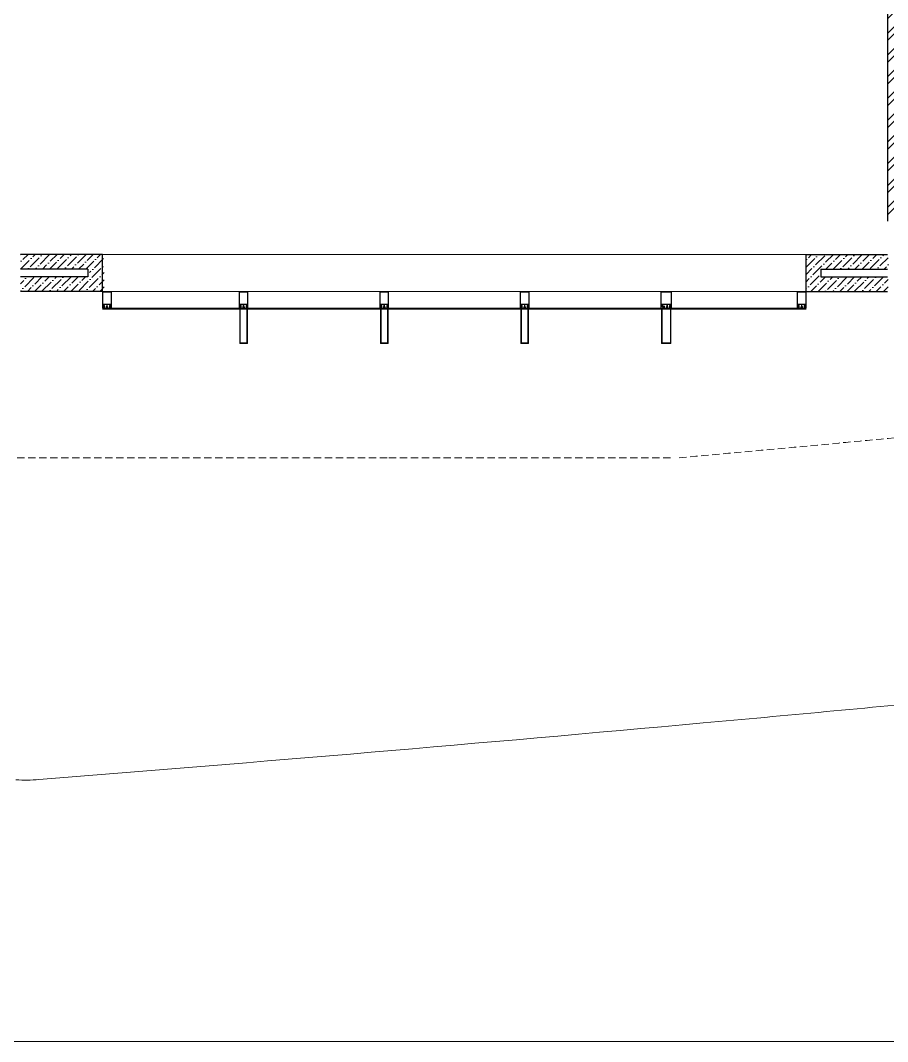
# Model space of a CAD drawing. Header units: millimetres. Extents: x 8275 to 147087, y -297470 to -191881.
# Drawn here: x 41304 to 48699, y -297470 to -288763 of the extents above; entities that cross this region are included whole.
import ezdxf

# ---------------------------------------------------------------- set-up
doc = ezdxf.new("R2010")
doc.units = ezdxf.units.MM
doc.header["$LTSCALE"] = 250
doc.header["$MEASUREMENT"] = 0
doc.linetypes.add('HIDDEN', pattern=[0.375, 0.25, -0.125])
for name, color, linetype, lineweight in [('ele', 51, 'Continuous', 18), ('hatch', 9, 'Continuous', 0), ('hidden', 153, 'HIDDEN', 13), ('text', 7, 'Continuous', 9), ('wall', 1, 'Continuous', 30), ('win', 4, 'Continuous', 20)]:
    doc.layers.add(name, color=color, linetype=linetype, lineweight=lineweight)
pattern_1 = [(45, (-6686.7244, -319015.2779), (2e-16, 2.32600915), [4.93421053, -1.64473684]), (135, (-6685.5614, -319014.1149), (2e-16, 2.32600915), [4.93421053, -1.64473684])]
pattern_2 = [(45, (-6686.724, -319015.28), (23.20194, 85.073785), [109.375, -21.875, 0, -21.875])]

msp = doc.modelspace()

# ---------------------------------------------------------------- hatches: boundary and pattern name
at = {"layer": 'hatch'}
h = msp.add_hatch(dxfattribs=at)
h.set_pattern_fill('ANSI32', color=256, scale=350, style=0)
h.set_pattern_definition([(45, (-6686.72, -319015.28), (-92.80777, 92.80777), []), (45, (-6624.85, -319015.28), (-92.80777, 92.80777), [])])
h.paths.add_polyline_path([(48699.1, -280472.8), (48929.1, -280472.8), (48929.1, -290473.5), (48699.1, -290473.5)])
h = msp.add_hatch(dxfattribs=at)
h.set_pattern_fill('ANSI36', color=256, scale=350, style=0)
h.set_pattern_definition(pattern_2)
h.paths.add_polyline_path([(41305.1, -290883.5), (41305.1, -290758.5), (42019.8, -290758.5), (42019.8, -291073.5), (41305.1, -291073.5), (41305.1, -290948.5), (41894.8, -290948.5), (41894.8, -290883.5)])
h = msp.add_hatch(dxfattribs=at)
h.set_pattern_fill('ANSI36', color=256, scale=350, style=0)
h.set_pattern_definition(pattern_2)
h.paths.add_polyline_path([(48704.2, -290883.5), (48704.2, -290758.5), (48004.4, -290758.5), (48004.4, -291073.5), (48704.2, -291073.5), (48704.2, -290948.5), (48129.4, -290948.5), (48129.4, -290883.5)])
h = msp.add_hatch(dxfattribs=at)
h.set_pattern_fill('AR-HBONE', color=256, scale=0.411184, style=0)
h.set_pattern_definition(pattern_1)
h.paths.add_polyline_path([(42010.4, -291200.2), (42010.4, -291202.2), (42015.8, -291202.2), (42015.8, -291200.2)], flags=16)
h.paths.add_polyline_path([(42074.7, -291200.2), (42074.7, -291202.2), (42069.2, -291202.2), (42069.2, -291200.2)], flags=16)
edge = h.paths.add_edge_path()
edge.add_arc((42020.6, -291214.5), 0.685, 180, 360, ccw=False)
edge.add_arc((42019.3, -291214.5), 0.685, 180, 360, ccw=False)
edge.add_arc((42017.9, -291214.5), 0.685, 180, 360, ccw=False)
edge.add_arc((42016.5, -291214.5), 0.685, -180, 0, ccw=False)
edge.add_arc((42015.2, -291214.5), 0.685, -180, 0, ccw=False)
edge.add_arc((42013.8, -291214.5), 0.685, 180, 360, ccw=False)
edge.add_arc((42012.4, -291214.5), 0.685, 180, 360, ccw=False)
edge.add_arc((42011.1, -291214.5), 0.685, -180, 0, ccw=False)
edge.add_arc((42009.7, -291214.5), 0.685, 180, 360, ccw=False)
edge.add_arc((42008.3, -291214.5), 0.685, -180, 0, ccw=False)
edge.add_arc((42006.9, -291214.5), 0.685, 180, 360, ccw=False)
edge.add_arc((42005.6, -291214.5), 0.685, -180, 0, ccw=False)
edge.add_line((42004.9, -291214.5), (42004.9, -291202.2))
edge.add_line((42004.9, -291202.2), (42008.7, -291202.2))
edge.add_line((42008.7, -291202.2), (42008.7, -291200.2))
edge.add_line((42008.7, -291200.2), (42006.9, -291200.2))
edge.add_line((42006.9, -291200.2), (42008.6, -291196.8))
edge.add_line((42008.6, -291196.8), (42017.5, -291196.8))
edge.add_line((42017.5, -291196.8), (42019.3, -291200.2))
edge.add_line((42019.3, -291200.2), (42017.5, -291200.2))
edge.add_line((42017.5, -291200.2), (42017.5, -291202.2))
edge.add_line((42017.5, -291202.2), (42021.3, -291202.2))
edge.add_line((42021.3, -291202.2), (42021.3, -291214.5))
edge.add_arc((42064.4, -291214.4), 0.685, 180, 360)
edge.add_arc((42065.8, -291214.4), 0.685, 180, 360)
edge.add_arc((42067.1, -291214.4), 0.685, 180, 360)
edge.add_arc((42068.5, -291214.4), 0.685, 180, 360)
edge.add_arc((42069.9, -291214.4), 0.685, 180, 360)
edge.add_arc((42071.2, -291214.4), 0.685, 180, 360)
edge.add_arc((42072.6, -291214.4), 0.685, 180, 360)
edge.add_arc((42074, -291214.4), 0.685, 180, 360)
edge.add_arc((42075.4, -291214.4), 0.685, 180, 360)
edge.add_arc((42076.7, -291214.4), 0.685, 180, 360)
edge.add_arc((42078.1, -291214.4), 0.685, 180, 360)
edge.add_arc((42079.5, -291214.4), 0.685, 180, 360)
edge.add_line((42080.2, -291214.4), (42080.2, -291202.2))
edge.add_line((42080.2, -291202.2), (42076.3, -291202.2))
edge.add_line((42076.3, -291202.2), (42076.3, -291200.2))
edge.add_line((42076.3, -291200.2), (42078.1, -291200.2))
edge.add_line((42078.1, -291200.2), (42076.5, -291196.8))
edge.add_line((42076.5, -291196.8), (42067.5, -291196.8))
edge.add_line((42067.5, -291196.8), (42065.8, -291200.2))
edge.add_line((42065.8, -291200.2), (42067.5, -291200.2))
edge.add_line((42067.5, -291200.2), (42067.5, -291202.2))
edge.add_line((42067.5, -291202.2), (42063.7, -291202.2))
edge.add_line((42063.7, -291202.2), (42063.7, -291214.4))
h = msp.add_hatch(dxfattribs=at)
h.set_pattern_fill('AR-HBONE', color=256, scale=0.411184, style=0)
h.set_pattern_definition(pattern_1)
h.paths.add_polyline_path([(43175, -291200.2), (43175, -291202.2), (43180.5, -291202.2), (43180.5, -291200.2)], flags=16)
h.paths.add_polyline_path([(43239.3, -291200.2), (43239.3, -291202.2), (43233.8, -291202.2), (43233.8, -291200.2)], flags=16)
edge = h.paths.add_edge_path()
edge.add_arc((43185.3, -291214.5), 0.685, 180, 360, ccw=False)
edge.add_arc((43183.9, -291214.5), 0.685, 180, 360, ccw=False)
edge.add_arc((43182.5, -291214.5), 0.685, 180, 360, ccw=False)
edge.add_arc((43181.1, -291214.5), 0.685, -180, 0, ccw=False)
edge.add_arc((43179.8, -291214.5), 0.685, -180, 0, ccw=False)
edge.add_arc((43178.4, -291214.5), 0.685, 180, 360, ccw=False)
edge.add_arc((43177, -291214.5), 0.685, 180, 360, ccw=False)
edge.add_arc((43175.7, -291214.5), 0.685, -180, 0, ccw=False)
edge.add_arc((43174.3, -291214.5), 0.685, 180, 360, ccw=False)
edge.add_arc((43172.9, -291214.5), 0.685, -180, 0, ccw=False)
edge.add_arc((43171.6, -291214.5), 0.685, 180, 360, ccw=False)
edge.add_arc((43170.2, -291214.5), 0.685, -180, 0, ccw=False)
edge.add_line((43169.5, -291214.5), (43169.5, -291202.2))
edge.add_line((43169.5, -291202.2), (43173.3, -291202.2))
edge.add_line((43173.3, -291202.2), (43173.3, -291200.2))
edge.add_line((43173.3, -291200.2), (43171.6, -291200.2))
edge.add_line((43171.6, -291200.2), (43173.2, -291196.8))
edge.add_line((43173.2, -291196.8), (43182.1, -291196.8))
edge.add_line((43182.1, -291196.8), (43183.9, -291200.2))
edge.add_line((43183.9, -291200.2), (43182.1, -291200.2))
edge.add_line((43182.1, -291200.2), (43182.1, -291202.2))
edge.add_line((43182.1, -291202.2), (43185.9, -291202.2))
edge.add_line((43185.9, -291202.2), (43185.9, -291214.5))
edge.add_arc((43229, -291214.4), 0.685, 180, 360)
edge.add_arc((43230.4, -291214.4), 0.685, 180, 360)
edge.add_arc((43231.8, -291214.4), 0.685, 180, 360)
edge.add_arc((43233.1, -291214.4), 0.685, 180, 360)
edge.add_arc((43234.5, -291214.4), 0.685, 180, 360)
edge.add_arc((43235.9, -291214.4), 0.685, 180, 360)
edge.add_arc((43237.2, -291214.4), 0.685, 180, 360)
edge.add_arc((43238.6, -291214.4), 0.685, 180, 360)
edge.add_arc((43240, -291214.4), 0.685, 180, 360)
edge.add_arc((43241.3, -291214.4), 0.685, 180, 360)
edge.add_arc((43242.7, -291214.4), 0.685, 180, 360)
edge.add_arc((43244.1, -291214.4), 0.685, 180, 360)
edge.add_line((43244.8, -291214.4), (43244.8, -291202.2))
edge.add_line((43244.8, -291202.2), (43240.9, -291202.2))
edge.add_line((43240.9, -291202.2), (43240.9, -291200.2))
edge.add_line((43240.9, -291200.2), (43242.7, -291200.2))
edge.add_line((43242.7, -291200.2), (43241.1, -291196.8))
edge.add_line((43241.1, -291196.8), (43232.1, -291196.8))
edge.add_line((43232.1, -291196.8), (43230.4, -291200.2))
edge.add_line((43230.4, -291200.2), (43232.2, -291200.2))
edge.add_line((43232.2, -291200.2), (43232.2, -291202.2))
edge.add_line((43232.2, -291202.2), (43228.3, -291202.2))
edge.add_line((43228.3, -291202.2), (43228.3, -291214.4))
h = msp.add_hatch(dxfattribs=at)
h.set_pattern_fill('AR-HBONE', color=256, scale=0.411184, style=0)
h.set_pattern_definition(pattern_1)
h.paths.add_polyline_path([(44374.6, -291200.2), (44374.6, -291202.2), (44380.1, -291202.2), (44380.1, -291200.2)], flags=16)
h.paths.add_polyline_path([(44438.9, -291200.2), (44438.9, -291202.2), (44433.4, -291202.2), (44433.4, -291200.2)], flags=16)
edge = h.paths.add_edge_path()
edge.add_arc((44384.9, -291214.5), 0.685, 180, 360, ccw=False)
edge.add_arc((44383.5, -291214.5), 0.685, 180, 360, ccw=False)
edge.add_arc((44382.1, -291214.5), 0.685, 180, 360, ccw=False)
edge.add_arc((44380.8, -291214.5), 0.685, -180, 0, ccw=False)
edge.add_arc((44379.4, -291214.5), 0.685, -180, 0, ccw=False)
edge.add_arc((44378, -291214.5), 0.685, 180, 360, ccw=False)
edge.add_arc((44376.7, -291214.5), 0.685, 180, 360, ccw=False)
edge.add_arc((44375.3, -291214.5), 0.685, -180, 0, ccw=False)
edge.add_arc((44373.9, -291214.5), 0.685, 180, 360, ccw=False)
edge.add_arc((44372.5, -291214.5), 0.685, -180, 0, ccw=False)
edge.add_arc((44371.2, -291214.5), 0.685, 180, 360, ccw=False)
edge.add_arc((44369.8, -291214.5), 0.685, -180, 0, ccw=False)
edge.add_line((44369.1, -291214.5), (44369.1, -291202.2))
edge.add_line((44369.1, -291202.2), (44373, -291202.2))
edge.add_line((44373, -291202.2), (44373, -291200.2))
edge.add_line((44373, -291200.2), (44371.2, -291200.2))
edge.add_line((44371.2, -291200.2), (44372.8, -291196.8))
edge.add_line((44372.8, -291196.8), (44381.7, -291196.8))
edge.add_line((44381.7, -291196.8), (44383.5, -291200.2))
edge.add_line((44383.5, -291200.2), (44381.7, -291200.2))
edge.add_line((44381.7, -291200.2), (44381.7, -291202.2))
edge.add_line((44381.7, -291202.2), (44385.6, -291202.2))
edge.add_line((44385.6, -291202.2), (44385.6, -291214.5))
edge.add_arc((44428.6, -291214.4), 0.685, 180, 360)
edge.add_arc((44430, -291214.4), 0.685, 180, 360)
edge.add_arc((44431.4, -291214.4), 0.685, 180, 360)
edge.add_arc((44432.7, -291214.4), 0.685, 180, 360)
edge.add_arc((44434.1, -291214.4), 0.685, 180, 360)
edge.add_arc((44435.5, -291214.4), 0.685, 180, 360)
edge.add_arc((44436.9, -291214.4), 0.685, 180, 360)
edge.add_arc((44438.2, -291214.4), 0.685, 180, 360)
edge.add_arc((44439.6, -291214.4), 0.685, 180, 360)
edge.add_arc((44441, -291214.4), 0.685, 180, 360)
edge.add_arc((44442.3, -291214.4), 0.685, 180, 360)
edge.add_arc((44443.7, -291214.4), 0.685, 180, 360)
edge.add_line((44444.4, -291214.4), (44444.4, -291202.2))
edge.add_line((44444.4, -291202.2), (44440.6, -291202.2))
edge.add_line((44440.6, -291202.2), (44440.6, -291200.2))
edge.add_line((44440.6, -291200.2), (44442.3, -291200.2))
edge.add_line((44442.3, -291200.2), (44440.7, -291196.8))
edge.add_line((44440.7, -291196.8), (44431.8, -291196.8))
edge.add_line((44431.8, -291196.8), (44430, -291200.2))
edge.add_line((44430, -291200.2), (44431.8, -291200.2))
edge.add_line((44431.8, -291200.2), (44431.8, -291202.2))
edge.add_line((44431.8, -291202.2), (44427.9, -291202.2))
edge.add_line((44427.9, -291202.2), (44427.9, -291214.4))
h = msp.add_hatch(dxfattribs=at)
h.set_pattern_fill('AR-HBONE', color=256, scale=0.411184, style=0)
h.set_pattern_definition(pattern_1)
h.paths.add_polyline_path([(45572.3, -291200.2), (45572.3, -291202.2), (45577.8, -291202.2), (45577.8, -291200.2)], flags=16)
h.paths.add_polyline_path([(45636.6, -291200.2), (45636.6, -291202.2), (45631.1, -291202.2), (45631.1, -291200.2)], flags=16)
edge = h.paths.add_edge_path()
edge.add_arc((45582.6, -291214.5), 0.685, 180, 360, ccw=False)
edge.add_arc((45581.2, -291214.5), 0.685, 180, 360, ccw=False)
edge.add_arc((45579.8, -291214.5), 0.685, 180, 360, ccw=False)
edge.add_arc((45578.5, -291214.5), 0.685, -180, 0, ccw=False)
edge.add_arc((45577.1, -291214.5), 0.685, -180, 0, ccw=False)
edge.add_arc((45575.7, -291214.5), 0.685, 180, 360, ccw=False)
edge.add_arc((45574.3, -291214.5), 0.685, 180, 360, ccw=False)
edge.add_arc((45573, -291214.5), 0.685, -180, 0, ccw=False)
edge.add_arc((45571.6, -291214.5), 0.685, 180, 360, ccw=False)
edge.add_arc((45570.2, -291214.5), 0.685, -180, 0, ccw=False)
edge.add_arc((45568.9, -291214.5), 0.685, 180, 360, ccw=False)
edge.add_arc((45567.5, -291214.5), 0.685, -180, 0, ccw=False)
edge.add_line((45566.8, -291214.5), (45566.8, -291202.2))
edge.add_line((45566.8, -291202.2), (45570.6, -291202.2))
edge.add_line((45570.6, -291202.2), (45570.6, -291200.2))
edge.add_line((45570.6, -291200.2), (45568.9, -291200.2))
edge.add_line((45568.9, -291200.2), (45570.5, -291196.8))
edge.add_line((45570.5, -291196.8), (45579.4, -291196.8))
edge.add_line((45579.4, -291196.8), (45581.2, -291200.2))
edge.add_line((45581.2, -291200.2), (45579.4, -291200.2))
edge.add_line((45579.4, -291200.2), (45579.4, -291202.2))
edge.add_line((45579.4, -291202.2), (45583.3, -291202.2))
edge.add_line((45583.3, -291202.2), (45583.3, -291214.5))
edge.add_arc((45626.3, -291214.4), 0.685, 180, 360)
edge.add_arc((45627.7, -291214.4), 0.685, 180, 360)
edge.add_arc((45629.1, -291214.4), 0.685, 180, 360)
edge.add_arc((45630.4, -291214.4), 0.685, 180, 360)
edge.add_arc((45631.8, -291214.4), 0.685, 180, 360)
edge.add_arc((45633.2, -291214.4), 0.685, 180, 360)
edge.add_arc((45634.5, -291214.4), 0.685, 180, 360)
edge.add_arc((45635.9, -291214.4), 0.685, 180, 360)
edge.add_arc((45637.3, -291214.4), 0.685, 180, 360)
edge.add_arc((45638.7, -291214.4), 0.685, 180, 360)
edge.add_arc((45640, -291214.4), 0.685, 180, 360)
edge.add_arc((45641.4, -291214.4), 0.685, 180, 360)
edge.add_line((45642.1, -291214.4), (45642.1, -291202.2))
edge.add_line((45642.1, -291202.2), (45638.2, -291202.2))
edge.add_line((45638.2, -291202.2), (45638.2, -291200.2))
edge.add_line((45638.2, -291200.2), (45640, -291200.2))
edge.add_line((45640, -291200.2), (45638.4, -291196.8))
edge.add_line((45638.4, -291196.8), (45629.4, -291196.8))
edge.add_line((45629.4, -291196.8), (45627.7, -291200.2))
edge.add_line((45627.7, -291200.2), (45629.5, -291200.2))
edge.add_line((45629.5, -291200.2), (45629.5, -291202.2))
edge.add_line((45629.5, -291202.2), (45625.6, -291202.2))
edge.add_line((45625.6, -291202.2), (45625.6, -291214.4))
h = msp.add_hatch(dxfattribs=at)
h.set_pattern_fill('AR-HBONE', color=256, scale=0.411184, style=0)
h.set_pattern_definition(pattern_1)
h.paths.add_polyline_path([(46787.3, -291200.2), (46787.3, -291202.2), (46792.8, -291202.2), (46792.8, -291200.2)], flags=16)
h.paths.add_polyline_path([(46851.6, -291200.2), (46851.6, -291202.2), (46846.1, -291202.2), (46846.1, -291200.2)], flags=16)
edge = h.paths.add_edge_path()
edge.add_arc((46797.6, -291214.5), 0.685, 180, 360, ccw=False)
edge.add_arc((46796.2, -291214.5), 0.685, 180, 360, ccw=False)
edge.add_arc((46794.8, -291214.5), 0.685, 180, 360, ccw=False)
edge.add_arc((46793.5, -291214.5), 0.685, -180, 0, ccw=False)
edge.add_arc((46792.1, -291214.5), 0.685, -180, 0, ccw=False)
edge.add_arc((46790.7, -291214.5), 0.685, 180, 360, ccw=False)
edge.add_arc((46789.3, -291214.5), 0.685, 180, 360, ccw=False)
edge.add_arc((46788, -291214.5), 0.685, -180, 0, ccw=False)
edge.add_arc((46786.6, -291214.5), 0.685, 180, 360, ccw=False)
edge.add_arc((46785.2, -291214.5), 0.685, -180, 0, ccw=False)
edge.add_arc((46783.9, -291214.5), 0.685, 180, 360, ccw=False)
edge.add_arc((46782.5, -291214.5), 0.685, -180, 0, ccw=False)
edge.add_line((46781.8, -291214.5), (46781.8, -291202.2))
edge.add_line((46781.8, -291202.2), (46785.6, -291202.2))
edge.add_line((46785.6, -291202.2), (46785.6, -291200.2))
edge.add_line((46785.6, -291200.2), (46783.9, -291200.2))
edge.add_line((46783.9, -291200.2), (46785.5, -291196.8))
edge.add_line((46785.5, -291196.8), (46794.4, -291196.8))
edge.add_line((46794.4, -291196.8), (46796.2, -291200.2))
edge.add_line((46796.2, -291200.2), (46794.4, -291200.2))
edge.add_line((46794.4, -291200.2), (46794.4, -291202.2))
edge.add_line((46794.4, -291202.2), (46798.3, -291202.2))
edge.add_line((46798.3, -291202.2), (46798.3, -291214.5))
edge.add_arc((46841.3, -291214.4), 0.685, 180, 360)
edge.add_arc((46842.7, -291214.4), 0.685, 180, 360)
edge.add_arc((46844.1, -291214.4), 0.685, 180, 360)
edge.add_arc((46845.4, -291214.4), 0.685, 180, 360)
edge.add_arc((46846.8, -291214.4), 0.685, 180, 360)
edge.add_arc((46848.2, -291214.4), 0.685, 180, 360)
edge.add_arc((46849.5, -291214.4), 0.685, 180, 360)
edge.add_arc((46850.9, -291214.4), 0.685, 180, 360)
edge.add_arc((46852.3, -291214.4), 0.685, 180, 360)
edge.add_arc((46853.7, -291214.4), 0.685, 180, 360)
edge.add_arc((46855, -291214.4), 0.685, 180, 360)
edge.add_arc((46856.4, -291214.4), 0.685, 180, 360)
edge.add_line((46857.1, -291214.4), (46857.1, -291202.2))
edge.add_line((46857.1, -291202.2), (46853.2, -291202.2))
edge.add_line((46853.2, -291202.2), (46853.2, -291200.2))
edge.add_line((46853.2, -291200.2), (46855, -291200.2))
edge.add_line((46855, -291200.2), (46853.4, -291196.8))
edge.add_line((46853.4, -291196.8), (46844.4, -291196.8))
edge.add_line((46844.4, -291196.8), (46842.7, -291200.2))
edge.add_line((46842.7, -291200.2), (46844.5, -291200.2))
edge.add_line((46844.5, -291200.2), (46844.5, -291202.2))
edge.add_line((46844.5, -291202.2), (46840.6, -291202.2))
edge.add_line((46840.6, -291202.2), (46840.6, -291214.4))
h = msp.add_hatch(dxfattribs=at)
h.set_pattern_fill('AR-HBONE', color=256, scale=0.411184, style=0)
h.set_pattern_definition(pattern_1)
h.paths.add_polyline_path([(47934.6, -291200.2), (47934.6, -291202.2), (47940.1, -291202.2), (47940.1, -291200.2)], flags=16)
h.paths.add_polyline_path([(47998.9, -291200.2), (47998.9, -291202.2), (47993.4, -291202.2), (47993.4, -291200.2)], flags=16)
edge = h.paths.add_edge_path()
edge.add_arc((47944.9, -291214.5), 0.685, 180, 360, ccw=False)
edge.add_arc((47943.5, -291214.5), 0.685, 180, 360, ccw=False)
edge.add_arc((47942.1, -291214.5), 0.685, 180, 360, ccw=False)
edge.add_arc((47940.8, -291214.5), 0.685, -180, 0, ccw=False)
edge.add_arc((47939.4, -291214.5), 0.685, -180, 0, ccw=False)
edge.add_arc((47938, -291214.5), 0.685, 180, 360, ccw=False)
edge.add_arc((47936.7, -291214.5), 0.685, 180, 360, ccw=False)
edge.add_arc((47935.3, -291214.5), 0.685, -180, 0, ccw=False)
edge.add_arc((47933.9, -291214.5), 0.685, 180, 360, ccw=False)
edge.add_arc((47932.5, -291214.5), 0.685, -180, 0, ccw=False)
edge.add_arc((47931.2, -291214.5), 0.685, 180, 360, ccw=False)
edge.add_arc((47929.8, -291214.5), 0.685, -180, 0, ccw=False)
edge.add_line((47929.1, -291214.5), (47929.1, -291202.2))
edge.add_line((47929.1, -291202.2), (47933, -291202.2))
edge.add_line((47933, -291202.2), (47933, -291200.2))
edge.add_line((47933, -291200.2), (47931.2, -291200.2))
edge.add_line((47931.2, -291200.2), (47932.8, -291196.8))
edge.add_line((47932.8, -291196.8), (47941.7, -291196.8))
edge.add_line((47941.7, -291196.8), (47943.5, -291200.2))
edge.add_line((47943.5, -291200.2), (47941.7, -291200.2))
edge.add_line((47941.7, -291200.2), (47941.7, -291202.2))
edge.add_line((47941.7, -291202.2), (47945.6, -291202.2))
edge.add_line((47945.6, -291202.2), (47945.6, -291214.5))
edge.add_arc((47988.6, -291214.4), 0.685, 180, 360)
edge.add_arc((47990, -291214.4), 0.685, 180, 360)
edge.add_arc((47991.4, -291214.4), 0.685, 180, 360)
edge.add_arc((47992.7, -291214.4), 0.685, 180, 360)
edge.add_arc((47994.1, -291214.4), 0.685, 180, 360)
edge.add_arc((47995.5, -291214.4), 0.685, 180, 360)
edge.add_arc((47996.9, -291214.4), 0.685, 180, 360)
edge.add_arc((47998.2, -291214.4), 0.685, 180, 360)
edge.add_arc((47999.6, -291214.4), 0.685, 180, 360)
edge.add_arc((48001, -291214.4), 0.685, 180, 360)
edge.add_arc((48002.3, -291214.4), 0.685, 180, 360)
edge.add_arc((48003.7, -291214.4), 0.685, 180, 360)
edge.add_line((48004.4, -291214.4), (48004.4, -291202.2))
edge.add_line((48004.4, -291202.2), (48000.6, -291202.2))
edge.add_line((48000.6, -291202.2), (48000.6, -291200.2))
edge.add_line((48000.6, -291200.2), (48002.3, -291200.2))
edge.add_line((48002.3, -291200.2), (48000.7, -291196.8))
edge.add_line((48000.7, -291196.8), (47991.8, -291196.8))
edge.add_line((47991.8, -291196.8), (47990, -291200.2))
edge.add_line((47990, -291200.2), (47991.8, -291200.2))
edge.add_line((47991.8, -291200.2), (47991.8, -291202.2))
edge.add_line((47991.8, -291202.2), (47987.9, -291202.2))
edge.add_line((47987.9, -291202.2), (47987.9, -291214.4))

# ---------------------------------------------------------------- linework, layer by layer
at = {"layer": 'ele'}
msp.add_line((42004.8, -290758.5, -11300.6), (48004.4, -290758.5, -11300.6), dxfattribs=at)
for centre, radius, start, end in [((20479.5, 1957.2, -11300.6), 297904.4, 275.131741, 275.537461), ((4949, 166733.5, -11300.6), 463410, 274.5192, 275.222016), ((41344.3, -293740.4, -11300.6), 1500, 267.01434, 274.51923)]:
    msp.add_arc(centre, radius, start, end, dxfattribs=at)
at = {"layer": 'hidden'}
for p, q in [((38463.8, -292493.5, -11300.6), (44444.9, -292493.5, -11300.6)), ((44444.9, -292493.5, -11300.6), (45569.9, -292493.5, -11300.6)), ((45567.2, -292493.5, -11300.6), (46857.6, -292493.5, -11300.6))]:
    msp.add_line(p, q, dxfattribs=at)
for start, end in [(275.349508, 275.537461), (275.131741, 275.349508)]:
    msp.add_arc((20479.5, 1957.2, -11300.6), 295634.4, start, end, dxfattribs=at)
at = {"layer": 'text', "linetype": 'ByBlock', "ltscale": 100, "elevation": -15927.2}
msp.add_lwpolyline([(8274.7, -262122.2), (143047.4, -262122.2), (143047.4, -297470.1), (8274.7, -297470.1)], close=True, dxfattribs=at)
at = {"layer": 'wall'}
for p, q in [((48699.1, -280472.8, -11300.6), (48699.1, -290473.5, -11300.6)), ((42004.8, -290758.5, -11300.6), (41305.1, -290758.5, -11300.6)), ((42004.8, -291073.5, -11300.6), (42004.8, -290758.5, -11300.6)), ((48004.4, -290758.5, -11300.6), (48699.2, -290758.5, -11300.6)), ((48004.4, -291073.5, -11300.6), (48004.4, -290758.5, -11300.6)), ((41879.8, -290883.5, -11300.6), (41305.1, -290883.5, -11300.6)), ((41879.8, -290883.5, -11300.6), (41879.8, -290948.5, -11300.6)), ((48129.4, -290883.5, -11300.6), (48699.2, -290883.5, -11300.6)), ((48129.4, -290883.5, -11300.6), (48129.4, -290948.5, -11300.6)), ((41879.8, -290948.5, -11300.6), (41305.1, -290948.5, -11300.6)), ((48129.4, -290948.5, -11300.6), (48699.2, -290948.5, -11300.6)), ((42004.8, -291073.5, -11300.6), (41305.1, -291073.5, -11300.6)), ((48004.4, -291073.5, -11300.6), (48699.2, -291073.5, -11300.6))]:
    msp.add_line(p, q, dxfattribs=at)
at = {"layer": 'win'}
for p, q in [((42004.8, -291073.5, -11300.6), (44444.4, -291073.5, -11300.6)), ((44444.4, -291073.5, -11300.6), (45569.5, -291073.5, -11300.6)), ((45566.8, -291073.5, -11300.6), (46857.1, -291073.5, -11300.6)), ((46819.4, -291073.5, -11300.6), (48004.4, -291073.5, -11300.6)), ((42004.8, -291217.1, -11300.6), (44444.4, -291217.2, -11300.6)), ((44444.4, -291218.3, -11300.6), (42004.8, -291218.2, -11300.6)), ((44444.4, -291219.4, -11300.6), (42004.8, -291219.3, -11300.6)), ((44444.4, -291220.5, -11300.6), (42004.8, -291220.4, -11300.6)), ((44444.4, -291221.6, -11300.6), (42004.8, -291221.5, -11300.6)), ((44444.4, -291222.7, -11300.6), (42004.8, -291222.6, -11300.6)), ((44444.4, -291223.8, -11300.6), (42004.8, -291223.7, -11300.6)), ((42031.6, -291215.3, -11300.6), (42032.9, -291216.7, -11300.6)), ((42032.9, -291222.2, -11300.6), (42031.6, -291223.5, -11300.6)), ((42032.9, -291216.7, -11300.6), (42032.9, -291222.2, -11300.6)), ((42053.5, -291215.3, -11300.6), (42052.1, -291216.7, -11300.6)), ((42052.1, -291216.7, -11300.6), (42052.1, -291222.2, -11300.6)), ((42052.1, -291222.2, -11300.6), (42053.5, -291223.5, -11300.6)), ((43196.2, -291215.3, -11300.6), (43197.5, -291216.7, -11300.6)), ((43197.5, -291222.2, -11300.6), (43196.2, -291223.5, -11300.6)), ((43197.5, -291216.7, -11300.6), (43197.5, -291222.2, -11300.6)), ((43218.1, -291215.3, -11300.6), (43216.7, -291216.7, -11300.6)), ((43216.7, -291216.7, -11300.6), (43216.7, -291222.2, -11300.6)), ((43216.7, -291222.2, -11300.6), (43218.1, -291223.5, -11300.6)), ((44395.8, -291215.3, -11300.6), (44397.2, -291216.7, -11300.6)), ((44397.2, -291222.2, -11300.6), (44395.8, -291223.5, -11300.6)), ((44397.2, -291216.7, -11300.6), (44397.2, -291222.2, -11300.6)), ((44417.7, -291215.3, -11300.6), (44416.3, -291216.7, -11300.6)), ((44416.3, -291216.7, -11300.6), (44416.3, -291222.2, -11300.6)), ((44416.3, -291222.2, -11300.6), (44417.7, -291223.5, -11300.6)), ((44444.4, -291217.1, -11300.6), (45569.5, -291217.2, -11300.6)), ((45569.5, -291218.3, -11300.6), (44444.4, -291218.2, -11300.6)), ((45569.5, -291219.4, -11300.6), (44444.4, -291219.3, -11300.6)), ((45569.5, -291220.5, -11300.6), (44444.4, -291220.4, -11300.6)), ((45569.5, -291221.6, -11300.6), (44444.4, -291221.5, -11300.6)), ((45569.5, -291222.7, -11300.6), (44444.4, -291222.6, -11300.6)), ((45569.5, -291223.8, -11300.6), (44444.4, -291223.7, -11300.6)), ((45566.8, -291217.1, -11300.6), (46857.1, -291217.2, -11300.6)), ((46857.1, -291218.3, -11300.6), (45566.8, -291218.2, -11300.6)), ((46857.1, -291219.4, -11300.6), (45566.8, -291219.3, -11300.6)), ((46857.1, -291220.5, -11300.6), (45566.8, -291220.4, -11300.6)), ((46857.1, -291221.6, -11300.6), (45566.8, -291221.5, -11300.6)), ((46857.1, -291222.7, -11300.6), (45566.8, -291222.6, -11300.6)), ((46857.1, -291223.8, -11300.6), (45566.8, -291223.7, -11300.6)), ((45593.5, -291215.3, -11300.6), (45594.8, -291216.7, -11300.6)), ((45594.8, -291222.2, -11300.6), (45593.5, -291223.5, -11300.6)), ((45594.8, -291216.7, -11300.6), (45594.8, -291222.2, -11300.6)), ((45615.4, -291215.3, -11300.6), (45614, -291216.7, -11300.6)), ((45614, -291216.7, -11300.6), (45614, -291222.2, -11300.6)), ((45614, -291222.2, -11300.6), (45615.4, -291223.5, -11300.6)), ((46808.5, -291215.3, -11300.6), (46809.8, -291216.7, -11300.6)), ((46809.8, -291222.2, -11300.6), (46808.5, -291223.5, -11300.6)), ((46809.8, -291216.7, -11300.6), (46809.8, -291222.2, -11300.6)), ((46819.4, -291217.1, -11300.6), (48004.4, -291217.2, -11300.6)), ((48004.4, -291218.3, -11300.6), (46819.4, -291218.2, -11300.6)), ((48004.4, -291219.4, -11300.6), (46819.4, -291219.3, -11300.6)), ((48004.4, -291220.5, -11300.6), (46819.4, -291220.4, -11300.6)), ((48004.4, -291221.6, -11300.6), (46819.4, -291221.5, -11300.6)), ((48004.4, -291222.6, -11300.6), (46819.4, -291222.6, -11300.6)), ((48004.4, -291223.7, -11300.6), (46819.4, -291223.7, -11300.6)), ((46830.4, -291215.3, -11300.6), (46829, -291216.7, -11300.6)), ((46829, -291216.7, -11300.6), (46829, -291222.2, -11300.6)), ((46829, -291222.2, -11300.6), (46830.4, -291223.5, -11300.6)), ((47955.8, -291215.3, -11300.6), (47957.2, -291216.7, -11300.6)), ((47957.2, -291222.2, -11300.6), (47955.8, -291223.5, -11300.6)), ((47957.2, -291216.7, -11300.6), (47957.2, -291222.2, -11300.6)), ((47977.7, -291215.3, -11300.6), (47976.3, -291216.7, -11300.6)), ((47976.3, -291216.7, -11300.6), (47976.3, -291222.2, -11300.6)), ((47976.3, -291222.2, -11300.6), (47977.7, -291223.5, -11300.6))]:
    msp.add_line(p, q, dxfattribs=at)
at = {"layer": 'win', "elevation": -11300.6}
for points in [[(42045.3, -291211.6), (42045.8, -291212.1), (42045.3, -291212.7), (42045.3, -291215.4), (42045.8, -291215.9), (42045.3, -291216.5), (42045.3, -291219.2), (42045.8, -291219.8, 0.960671), (42049.4, -291219.6), (42049.4, -291207, 0.198912), (42048.7, -291205.3), (42045.3, -291201.9, -0.198912), (42044.6, -291200.2), (42044.6, -291184.4), (42075, -291184.4, -0.414214), (42077.5, -291186.9), (42077.5, -291190.9, -0.414214), (42075, -291193.3), (42066.2, -291193.3, 0.414214), (42063.8, -291195.8), (42063.8, -291202.2), (42067.6, -291202.2), (42067.6, -291200.2), (42065.8, -291200.2), (42065.8, -291196.8), (42078.2, -291196.8), (42078.2, -291200.2), (42076.4, -291200.2), (42076.4, -291202.2), (42080.2, -291202.2), (42080.2, -291073.5), (42004.8, -291073.5), (42004.8, -291202.2), (42008.7, -291202.2), (42008.7, -291200.2), (42006.9, -291200.2), (42006.9, -291196.8), (42019.2, -291196.8), (42019.2, -291200.2), (42017.4, -291200.2), (42017.4, -291202.2), (42021.3, -291202.2), (42021.3, -291195.8, 0.414214), (42018.8, -291193.3), (42010, -291193.3, -0.414214), (42007.6, -291190.9), (42007.6, -291186.9, -0.414214), (42010, -291184.4), (42040.5, -291184.4), (42040.5, -291200.2, -0.198912), (42039.7, -291201.9), (42036.4, -291205.3, 0.198912), (42035.7, -291207), (42035.7, -291219.6, 0.960671), (42039.2, -291219.8), (42039.8, -291219.2), (42039.8, -291216.5), (42039.2, -291215.9), (42039.8, -291215.4), (42039.8, -291212.7), (42039.2, -291212.1), (42039.8, -291211.6), (42039.8, -291208.8), (42039.2, -291208.3), (42042.5, -291205), (42045.8, -291208.3), (42045.3, -291208.8)], [(43209.9, -291211.6), (43210.4, -291212.1), (43209.9, -291212.7), (43209.9, -291215.4), (43210.4, -291215.9), (43209.9, -291216.5), (43209.9, -291219.2), (43210.4, -291219.8, 0.960671), (43214, -291219.6), (43214, -291207, 0.198912), (43213.3, -291205.3), (43209.9, -291201.9, -0.198912), (43209.2, -291200.2), (43209.2, -291184.4), (43239.6, -291184.4, -0.414214), (43242.1, -291186.9), (43242.1, -291190.9, -0.414214), (43239.6, -291193.3), (43230.8, -291193.3, 0.414214), (43228.4, -291195.8), (43228.4, -291202.2), (43232.2, -291202.2), (43232.2, -291200.2), (43230.4, -291200.2), (43230.4, -291196.8), (43242.8, -291196.8), (43242.8, -291200.2), (43241, -291200.2), (43241, -291202.2), (43244.8, -291202.2), (43244.8, -291073.5), (43169.4, -291073.5), (43169.4, -291202.2), (43173.3, -291202.2), (43173.3, -291200.2), (43171.5, -291200.2), (43171.5, -291196.8), (43183.8, -291196.8), (43183.8, -291200.2), (43182.1, -291200.2), (43182.1, -291202.2), (43185.9, -291202.2), (43185.9, -291195.8, 0.414214), (43183.4, -291193.3), (43174.7, -291193.3, -0.414214), (43172.2, -291190.9), (43172.2, -291186.9, -0.414214), (43174.7, -291184.4), (43205.1, -291184.4), (43205.1, -291200.2, -0.198912), (43204.4, -291201.9), (43201, -291205.3, 0.198912), (43200.3, -291207), (43200.3, -291219.6, 0.960671), (43203.8, -291219.8), (43204.4, -291219.2), (43204.4, -291216.5), (43203.8, -291215.9), (43204.4, -291215.4), (43204.4, -291212.7), (43203.8, -291212.1), (43204.4, -291211.6), (43204.4, -291208.8), (43203.8, -291208.3), (43207.1, -291205), (43210.4, -291208.3), (43209.9, -291208.8)], [(44409.5, -291211.6), (44410, -291212.1), (44409.5, -291212.7), (44409.5, -291215.4), (44410, -291215.9), (44409.5, -291216.5), (44409.5, -291219.2), (44410, -291219.8, 0.960671), (44413.6, -291219.6), (44413.6, -291207, 0.198912), (44412.9, -291205.3), (44409.5, -291201.9, -0.198912), (44408.8, -291200.2), (44408.8, -291184.4), (44439.2, -291184.4, -0.414214), (44441.7, -291186.9), (44441.7, -291190.9, -0.414214), (44439.2, -291193.3), (44430.5, -291193.3, 0.414214), (44428, -291195.8), (44428, -291202.2), (44431.8, -291202.2), (44431.8, -291200.2), (44430.1, -291200.2), (44430.1, -291196.8), (44442.4, -291196.8), (44442.4, -291200.2), (44440.6, -291200.2), (44440.6, -291202.2), (44444.4, -291202.2), (44444.4, -291073.5), (44369.1, -291073.5), (44369.1, -291202.2), (44372.9, -291202.2), (44372.9, -291200.2), (44371.1, -291200.2), (44371.1, -291196.8), (44383.5, -291196.8), (44383.5, -291200.2), (44381.7, -291200.2), (44381.7, -291202.2), (44385.5, -291202.2), (44385.5, -291195.8, 0.414214), (44383, -291193.3), (44374.3, -291193.3, -0.414214), (44371.8, -291190.9), (44371.8, -291186.9, -0.414214), (44374.3, -291184.4), (44404.7, -291184.4), (44404.7, -291200.2, -0.198912), (44404, -291201.9), (44400.6, -291205.3, 0.198912), (44399.9, -291207), (44399.9, -291219.6, 0.960671), (44403.5, -291219.8), (44404, -291219.2), (44404, -291216.5), (44403.5, -291215.9), (44404, -291215.4), (44404, -291212.7), (44403.5, -291212.1), (44404, -291211.6), (44404, -291208.8), (44403.5, -291208.3), (44406.8, -291205), (44410, -291208.3), (44409.5, -291208.8)], [(45607.2, -291211.6), (45607.7, -291212.1), (45607.2, -291212.7), (45607.2, -291215.4), (45607.7, -291215.9), (45607.2, -291216.5), (45607.2, -291219.2), (45607.7, -291219.8, 0.960671), (45611.3, -291219.6), (45611.3, -291207, 0.198912), (45610.6, -291205.3), (45607.2, -291201.9, -0.198912), (45606.5, -291200.2), (45606.5, -291184.4), (45636.9, -291184.4, -0.414214), (45639.4, -291186.9), (45639.4, -291190.9, -0.414214), (45636.9, -291193.3), (45628.2, -291193.3, 0.414214), (45625.7, -291195.8), (45625.7, -291202.2), (45629.5, -291202.2), (45629.5, -291200.2), (45627.7, -291200.2), (45627.7, -291196.8), (45640.1, -291196.8), (45640.1, -291200.2), (45638.3, -291200.2), (45638.3, -291202.2), (45642.1, -291202.2), (45642.1, -291073.5), (45566.8, -291073.5), (45566.8, -291202.2), (45570.6, -291202.2), (45570.6, -291200.2), (45568.8, -291200.2), (45568.8, -291196.8), (45581.1, -291196.8), (45581.1, -291200.2), (45579.4, -291200.2), (45579.4, -291202.2), (45583.2, -291202.2), (45583.2, -291195.8, 0.414214), (45580.7, -291193.3), (45572, -291193.3, -0.414214), (45569.5, -291190.9), (45569.5, -291186.9, -0.414214), (45572, -291184.4), (45602.4, -291184.4), (45602.4, -291200.2, -0.198912), (45601.7, -291201.9), (45598.3, -291205.3, 0.198912), (45597.6, -291207), (45597.6, -291219.6, 0.960671), (45601.1, -291219.8), (45601.7, -291219.2), (45601.7, -291216.5), (45601.2, -291215.9), (45601.7, -291215.4), (45601.7, -291212.7), (45601.2, -291212.1), (45601.7, -291211.6), (45601.7, -291208.8), (45601.2, -291208.3), (45604.4, -291205), (45607.7, -291208.3), (45607.2, -291208.8)], [(46822.2, -291211.6), (46822.7, -291212.1), (46822.2, -291212.7), (46822.2, -291215.4), (46822.7, -291215.9), (46822.2, -291216.5), (46822.2, -291219.2), (46822.7, -291219.8, 0.960671), (46826.3, -291219.6), (46826.3, -291207, 0.198912), (46825.6, -291205.3), (46822.2, -291201.9, -0.198912), (46821.5, -291200.2), (46821.5, -291184.4), (46851.9, -291184.4, -0.414214), (46854.4, -291186.9), (46854.4, -291190.9, -0.414214), (46851.9, -291193.3), (46843.2, -291193.3, 0.414214), (46840.7, -291195.8), (46840.7, -291202.2), (46844.5, -291202.2), (46844.5, -291200.2), (46842.7, -291200.2), (46842.7, -291196.8), (46855.1, -291196.8), (46855.1, -291200.2), (46853.3, -291200.2), (46853.3, -291202.2), (46857.1, -291202.2), (46857.1, -291073.5), (46766.8, -291073.5), (46766.8, -291202.2), (46770.6, -291202.2), (46770.6, -291200.2), (46768.8, -291200.2), (46768.8, -291196.8), (46781.1, -291196.8), (46781.1, -291200.2), (46779.4, -291200.2), (46779.4, -291202.2), (46783.2, -291202.2), (46783.2, -291195.8, 0.414214), (46780.7, -291193.3), (46772, -291193.3, -0.414214), (46769.5, -291190.9), (46769.5, -291186.9, -0.414214), (46772, -291184.4), (46817.4, -291184.4), (46817.4, -291200.2, -0.198912), (46816.7, -291201.9), (46813.3, -291205.3, 0.198912), (46812.6, -291207), (46812.6, -291219.6, 0.960671), (46816.1, -291219.8), (46816.7, -291219.2), (46816.7, -291216.5), (46816.2, -291215.9), (46816.7, -291215.4), (46816.7, -291212.7), (46816.2, -291212.1), (46816.7, -291211.6), (46816.7, -291208.8), (46816.2, -291208.3), (46819.4, -291205), (46822.7, -291208.3), (46822.2, -291208.8)], [(47969.5, -291211.6), (47970, -291212.1), (47969.5, -291212.7), (47969.5, -291215.4), (47970, -291215.9), (47969.5, -291216.5), (47969.5, -291219.2), (47970, -291219.8, 0.960671), (47973.6, -291219.6), (47973.6, -291207, 0.198912), (47972.9, -291205.3), (47969.5, -291201.9, -0.198912), (47968.8, -291200.2), (47968.8, -291184.4), (47999.2, -291184.4, -0.414214), (48001.7, -291186.9), (48001.7, -291190.9, -0.414214), (47999.2, -291193.3), (47990.5, -291193.3, 0.414214), (47988, -291195.8), (47988, -291202.2), (47991.8, -291202.2), (47991.8, -291200.2), (47990.1, -291200.2), (47990.1, -291196.8), (48002.4, -291196.8), (48002.4, -291200.2), (48000.6, -291200.2), (48000.6, -291202.2), (48004.4, -291202.2), (48004.4, -291073.5), (47929.1, -291073.5), (47929.1, -291202.2), (47932.9, -291202.2), (47932.9, -291200.2), (47931.1, -291200.2), (47931.1, -291196.8), (47943.5, -291196.8), (47943.5, -291200.2), (47941.7, -291200.2), (47941.7, -291202.2), (47945.5, -291202.2), (47945.5, -291195.8, 0.414214), (47943, -291193.3), (47934.3, -291193.3, -0.414214), (47931.8, -291190.9), (47931.8, -291186.9, -0.414214), (47934.3, -291184.4), (47964.7, -291184.4), (47964.7, -291200.2, -0.198912), (47964, -291201.9), (47960.6, -291205.3, 0.198912), (47959.9, -291207), (47959.9, -291219.6, 0.960671), (47963.5, -291219.8), (47964, -291219.2), (47964, -291216.5), (47963.5, -291215.9), (47964, -291215.4), (47964, -291212.7), (47963.5, -291212.1), (47964, -291211.6), (47964, -291208.8), (47963.5, -291208.3), (47966.8, -291205), (47970, -291208.3), (47969.5, -291208.8)]]:
    msp.add_lwpolyline(points, format="xyb", close=True, dxfattribs=at)
for points in [[(42007.6, -291079), (42007.6, -291181.7), (42077.5, -291181.7), (42077.5, -291079)], [(43172.2, -291079), (43172.2, -291181.7), (43242.1, -291181.7), (43242.1, -291079)], [(44371.8, -291079), (44371.8, -291181.7), (44441.7, -291181.7), (44441.7, -291079)], [(45569.5, -291079), (45569.5, -291181.7), (45639.4, -291181.7), (45639.4, -291079)], [(46769.5, -291079), (46769.5, -291181.7), (46854.4, -291181.7), (46854.4, -291079)], [(47931.8, -291079), (47931.8, -291181.7), (48001.7, -291181.7), (48001.7, -291079)], [(42010.4, -291200.2), (42010.4, -291202.2), (42015.8, -291202.2), (42015.8, -291200.2)], [(42074.7, -291200.2), (42074.7, -291202.2), (42069.2, -291202.2), (42069.2, -291200.2)], [(43175, -291200.2), (43175, -291202.2), (43180.5, -291202.2), (43180.5, -291200.2)], [(43239.3, -291200.2), (43239.3, -291202.2), (43233.8, -291202.2), (43233.8, -291200.2)], [(44374.6, -291200.2), (44374.6, -291202.2), (44380.1, -291202.2), (44380.1, -291200.2)], [(44438.9, -291200.2), (44438.9, -291202.2), (44433.4, -291202.2), (44433.4, -291200.2)], [(45572.3, -291200.2), (45572.3, -291202.2), (45577.8, -291202.2), (45577.8, -291200.2)], [(45636.6, -291200.2), (45636.6, -291202.2), (45631.1, -291202.2), (45631.1, -291200.2)], [(46772.3, -291200.2), (46772.3, -291202.2), (46777.8, -291202.2), (46777.8, -291200.2)], [(46851.6, -291200.2), (46851.6, -291202.2), (46846.1, -291202.2), (46846.1, -291200.2)], [(47934.6, -291200.2), (47934.6, -291202.2), (47940.1, -291202.2), (47940.1, -291200.2)], [(47998.9, -291200.2), (47998.9, -291202.2), (47993.4, -291202.2), (47993.4, -291200.2)]]:
    msp.add_lwpolyline(points, close=True, dxfattribs=at)
for points in [[(42021.3, -291214.5, -1), (42020, -291214.5, -1), (42018.6, -291214.5, -1), (42017.2, -291214.5, -1), (42015.8, -291214.5, -1), (42014.5, -291214.5, -1), (42013.1, -291214.5, -1), (42011.7, -291214.5, -1), (42010.4, -291214.5, -1), (42009, -291214.5, -1), (42007.6, -291214.5, -1), (42006.3, -291214.5, -1), (42004.9, -291214.5), (42004.9, -291202.2), (42008.7, -291202.2), (42008.7, -291200.2), (42006.9, -291200.2), (42008.6, -291196.8), (42017.5, -291196.8), (42019.3, -291200.2), (42017.4, -291200.2), (42017.4, -291202.2), (42021.3, -291202.2), (42021.3, -291214.5)], [(42063.7, -291214.4, 1), (42065.1, -291214.4, 1), (42066.5, -291214.4, 1), (42067.8, -291214.4, 1), (42069.2, -291214.4, 1), (42070.6, -291214.4, 1), (42071.9, -291214.4, 1), (42073.3, -291214.4, 1), (42074.7, -291214.4, 1), (42076, -291214.4, 1), (42077.4, -291214.4, 1), (42078.8, -291214.4, 1), (42080.2, -291214.4), (42080.2, -291202.2), (42076.3, -291202.2), (42076.3, -291200.2), (42078.1, -291200.2), (42076.5, -291196.8), (42067.5, -291196.8), (42065.8, -291200.2), (42067.5, -291200.2), (42067.5, -291202.2), (42063.7, -291202.2), (42063.7, -291214.4)], [(43185.9, -291214.5, -1), (43184.6, -291214.5, -1), (43183.2, -291214.5, -1), (43181.8, -291214.5, -1), (43180.5, -291214.5, -1), (43179.1, -291214.5, -1), (43177.7, -291214.5, -1), (43176.4, -291214.5, -1), (43175, -291214.5, -1), (43173.6, -291214.5, -1), (43172.2, -291214.5, -1), (43170.9, -291214.5, -1), (43169.5, -291214.5), (43169.5, -291202.2), (43173.3, -291202.2), (43173.3, -291200.2), (43171.6, -291200.2), (43173.2, -291196.8), (43182.1, -291196.8), (43183.9, -291200.2), (43182.1, -291200.2), (43182.1, -291202.2), (43185.9, -291202.2), (43185.9, -291214.5)], [(43228.3, -291214.4, 1), (43229.7, -291214.4, 1), (43231.1, -291214.4, 1), (43232.4, -291214.4, 1), (43233.8, -291214.4, 1), (43235.2, -291214.4, 1), (43236.5, -291214.4, 1), (43237.9, -291214.4, 1), (43239.3, -291214.4, 1), (43240.7, -291214.4, 1), (43242, -291214.4, 1), (43243.4, -291214.4, 1), (43244.8, -291214.4), (43244.8, -291202.2), (43240.9, -291202.2), (43240.9, -291200.2), (43242.7, -291200.2), (43241.1, -291196.8), (43232.1, -291196.8), (43230.4, -291200.2), (43232.2, -291200.2), (43232.2, -291202.2), (43228.3, -291202.2), (43228.3, -291214.4)], [(44385.6, -291214.5, -1), (44384.2, -291214.5, -1), (44382.8, -291214.5, -1), (44381.5, -291214.5, -1), (44380.1, -291214.5, -1), (44378.7, -291214.5, -1), (44377.3, -291214.5, -1), (44376, -291214.5, -1), (44374.6, -291214.5, -1), (44373.2, -291214.5, -1), (44371.9, -291214.5, -1), (44370.5, -291214.5, -1), (44369.1, -291214.5), (44369.1, -291202.2), (44372.9, -291202.2), (44372.9, -291200.2), (44371.2, -291200.2), (44372.8, -291196.8), (44381.7, -291196.8), (44383.5, -291200.2), (44381.7, -291200.2), (44381.7, -291202.2), (44385.6, -291202.2), (44385.6, -291214.5)], [(44427.9, -291214.4, 1), (44429.3, -291214.4, 1), (44430.7, -291214.4, 1), (44432.1, -291214.4, 1), (44433.4, -291214.4, 1), (44434.8, -291214.4, 1), (44436.2, -291214.4, 1), (44437.5, -291214.4, 1), (44438.9, -291214.4, 1), (44440.3, -291214.4, 1), (44441.6, -291214.4, 1), (44443, -291214.4, 1), (44444.4, -291214.4), (44444.4, -291202.2), (44440.6, -291202.2), (44440.6, -291200.2), (44442.3, -291200.2), (44440.7, -291196.8), (44431.8, -291196.8), (44430, -291200.2), (44431.8, -291200.2), (44431.8, -291202.2), (44427.9, -291202.2), (44427.9, -291214.4)], [(45583.3, -291214.5, -1), (45581.9, -291214.5, -1), (45580.5, -291214.5, -1), (45579.1, -291214.5, -1), (45577.8, -291214.5, -1), (45576.4, -291214.5, -1), (45575, -291214.5, -1), (45573.7, -291214.5, -1), (45572.3, -291214.5, -1), (45570.9, -291214.5, -1), (45569.5, -291214.5, -1), (45568.2, -291214.5, -1), (45566.8, -291214.5), (45566.8, -291202.2), (45570.6, -291202.2), (45570.6, -291200.2), (45568.9, -291200.2), (45570.5, -291196.8), (45579.4, -291196.8), (45581.2, -291200.2), (45579.4, -291200.2), (45579.4, -291202.2), (45583.3, -291202.2), (45583.3, -291214.5)], [(45625.6, -291214.4, 1), (45627, -291214.4, 1), (45628.4, -291214.4, 1), (45629.7, -291214.4, 1), (45631.1, -291214.4, 1), (45632.5, -291214.4, 1), (45633.9, -291214.4, 1), (45635.2, -291214.4, 1), (45636.6, -291214.4, 1), (45638, -291214.4, 1), (45639.3, -291214.4, 1), (45640.7, -291214.4, 1), (45642.1, -291214.4), (45642.1, -291202.2), (45638.2, -291202.2), (45638.2, -291200.2), (45640, -291200.2), (45638.4, -291196.8), (45629.4, -291196.8), (45627.7, -291200.2), (45629.5, -291200.2), (45629.5, -291202.2), (45625.6, -291202.2), (45625.6, -291214.4)], [(46783.3, -291214.5, -1), (46781.9, -291214.5, -1), (46780.5, -291214.5, -1), (46779.1, -291214.5, -1), (46777.8, -291214.5, -1), (46776.4, -291214.5, -1), (46775, -291214.5, -1), (46773.7, -291214.5, -1), (46772.3, -291214.5, -1), (46770.9, -291214.5, -1), (46769.5, -291214.5, -1), (46768.2, -291214.5, -1), (46766.8, -291214.5), (46766.8, -291202.2), (46770.6, -291202.2), (46770.6, -291200.2), (46768.9, -291200.2), (46770.5, -291196.8), (46779.4, -291196.8), (46781.2, -291200.2), (46779.4, -291200.2), (46779.4, -291202.2), (46783.3, -291202.2), (46783.3, -291214.5)], [(46840.6, -291214.4, 1), (46842, -291214.4, 1), (46843.4, -291214.4, 1), (46844.7, -291214.4, 1), (46846.1, -291214.4, 1), (46847.5, -291214.4, 1), (46848.9, -291214.4, 1), (46850.2, -291214.4, 1), (46851.6, -291214.4, 1), (46853, -291214.4, 1), (46854.3, -291214.4, 1), (46855.7, -291214.4, 1), (46857.1, -291214.4), (46857.1, -291202.2), (46853.2, -291202.2), (46853.2, -291200.2), (46855, -291200.2), (46853.4, -291196.8), (46844.4, -291196.8), (46842.7, -291200.2), (46844.5, -291200.2), (46844.5, -291202.2), (46840.6, -291202.2), (46840.6, -291214.4)], [(47945.6, -291214.5, -1), (47944.2, -291214.5, -1), (47942.8, -291214.5, -1), (47941.5, -291214.5, -1), (47940.1, -291214.5, -1), (47938.7, -291214.5, -1), (47937.3, -291214.5, -1), (47936, -291214.5, -1), (47934.6, -291214.5, -1), (47933.2, -291214.5, -1), (47931.9, -291214.5, -1), (47930.5, -291214.5, -1), (47929.1, -291214.5), (47929.1, -291202.2), (47932.9, -291202.2), (47932.9, -291200.2), (47931.2, -291200.2), (47932.8, -291196.8), (47941.7, -291196.8), (47943.5, -291200.2), (47941.7, -291200.2), (47941.7, -291202.2), (47945.6, -291202.2), (47945.6, -291214.5)], [(47987.9, -291214.4, 1), (47989.3, -291214.4, 1), (47990.7, -291214.4, 1), (47992.1, -291214.4, 1), (47993.4, -291214.4, 1), (47994.8, -291214.4, 1), (47996.2, -291214.4, 1), (47997.5, -291214.4, 1), (47998.9, -291214.4, 1), (48000.3, -291214.4, 1), (48001.6, -291214.4, 1), (48003, -291214.4, 1), (48004.4, -291214.4), (48004.4, -291202.2), (48000.6, -291202.2), (48000.6, -291200.2), (48002.3, -291200.2), (48000.7, -291196.8), (47991.8, -291196.8), (47990, -291200.2), (47991.8, -291200.2), (47991.8, -291202.2), (47987.9, -291202.2), (47987.9, -291214.4)]]:
    msp.add_lwpolyline(points, format="xyb", dxfattribs=at)
at = {"layer": 'win', "extrusion": (5.57819e-18, 4.27086e-05, 1), "elevation": -11314.3}
for points in [[(43239.6, -291517.4), (43239.6, -291217.4), (43174.6, -291217.4), (43174.6, -291517.4)], [(43234.6, -291512.4), (43234.6, -291222.4), (43179.6, -291222.4), (43179.6, -291512.4)], [(44439.3, -291517.3), (44439.3, -291217.3), (44374.3, -291217.3), (44374.3, -291517.3)], [(44434.3, -291512.3), (44434.3, -291222.3), (44379.3, -291222.3), (44379.3, -291512.3)], [(45636.9, -291517.4), (45636.9, -291217.4), (45571.9, -291217.4), (45571.9, -291517.4)], [(45631.9, -291512.4), (45631.9, -291222.4), (45576.9, -291222.4), (45576.9, -291512.4)], [(46851.9, -291516.9), (46851.9, -291216.9), (46771.9, -291216.9), (46771.9, -291516.9)], [(46846.9, -291511.9), (46846.9, -291221.9), (46776.9, -291221.9), (46776.9, -291511.9)]]:
    msp.add_lwpolyline(points, close=True, dxfattribs=at)
at = {"layer": 'win'}
for centre, radius, start, end in [((42042.5, -291278.5, -11300.6), 56, 78.7142, 101.2858), ((42042.5, -291281.2, -11300.6), 59.5, 80.37244, 99.62756), ((42035.9, -291243.3, -11300.6), 23.7, 90.58266, 97.23186), ((42035.6, -291231.9, -11300.6), 11.8, 89.26962, 102.92134), ((42036.4, -291239.2, -11300.6), 18.7, 91.46198, 100.76135), ((42039.4, -291259, -11300.6), 38.2, 94.80618, 99.83192), ((42042.5, -291282.1, -11300.6), 61, 80.94895, 99.05105), ((42042.5, -291475.3, -11300.6), 254.6, 89.18954, 90.81046), ((42042.5, -291299.6, -11300.6), 79.4, 87.56581, 92.43419), ((42042.5, -291281.6, -11300.6), 62, 87.01176, 92.98824), ((42042.5, -291253.2, -11300.6), 34.1, 85.38716, 94.61284), ((42046.9, -291248.2, -11300.6), 27.3, 79.02917, 86.02977), ((42048.2, -291242.3, -11300.6), 21.7, 79.62672, 87.55798), ((42049.5, -291229.6, -11300.6), 9.46, 74.12487, 91.27881), ((42048.8, -291235.3, -11300.6), 15.6, 77.86281, 87.99638), ((43207.1, -291278.5, -11300.6), 56, 78.7142, 101.2858), ((43207.1, -291281.2, -11300.6), 59.5, 80.37244, 99.62756), ((43200.5, -291243.3, -11300.6), 23.7, 90.58266, 97.23186), ((43200.2, -291231.9, -11300.6), 11.8, 89.26962, 102.92134), ((43201, -291239.2, -11300.6), 18.7, 91.46198, 100.76135), ((43204.1, -291259, -11300.6), 38.2, 94.80618, 99.83192), ((43207.1, -291282.1, -11300.6), 61, 80.94895, 99.05105), ((43207.1, -291475.3, -11300.6), 254.6, 89.18954, 90.81046), ((43207.1, -291299.6, -11300.6), 79.4, 87.56581, 92.43419), ((43207.1, -291281.6, -11300.6), 62, 87.01176, 92.98824), ((43207.1, -291253.2, -11300.6), 34.1, 85.38716, 94.61284), ((43211.5, -291248.2, -11300.6), 27.3, 79.02917, 86.02977), ((43212.8, -291242.3, -11300.6), 21.7, 79.62672, 87.55798), ((43214.1, -291229.6, -11300.6), 9.46, 74.12487, 91.27881), ((43213.4, -291235.3, -11300.6), 15.6, 77.86281, 87.99638), ((44406.8, -291278.5, -11300.6), 56, 78.7142, 101.2858), ((44406.8, -291281.2, -11300.6), 59.5, 80.37244, 99.62756), ((44400.1, -291243.3, -11300.6), 23.7, 90.58266, 97.23186), ((44399.8, -291231.9, -11300.6), 11.8, 89.26962, 102.92134), ((44400.6, -291239.2, -11300.6), 18.7, 91.46198, 100.76135), ((44403.7, -291259, -11300.6), 38.2, 94.80618, 99.83192), ((44406.8, -291282.1, -11300.6), 61, 80.94895, 99.05105), ((44406.8, -291475.3, -11300.6), 254.6, 89.18954, 90.81046), ((44406.8, -291299.6, -11300.6), 79.4, 87.56581, 92.43419), ((44406.8, -291281.6, -11300.6), 62, 87.01176, 92.98824), ((44406.8, -291253.2, -11300.6), 34.1, 85.38716, 94.61284), ((44411.1, -291248.2, -11300.6), 27.3, 79.02917, 86.02977), ((44412.4, -291242.3, -11300.6), 21.7, 79.62672, 87.55798), ((44413.8, -291229.6, -11300.6), 9.46, 74.12487, 91.27881), ((44413.1, -291235.3, -11300.6), 15.6, 77.86281, 87.99638), ((45604.4, -291278.5, -11300.6), 56, 78.7142, 101.2858), ((45604.4, -291281.2, -11300.6), 59.5, 80.37244, 99.62756), ((45597.8, -291243.3, -11300.6), 23.7, 90.58266, 97.23186), ((45597.5, -291231.9, -11300.6), 11.8, 89.26962, 102.92134), ((45598.3, -291239.2, -11300.6), 18.7, 91.46198, 100.76135), ((45601.4, -291259, -11300.6), 38.2, 94.80618, 99.83192), ((45604.4, -291282.1, -11300.6), 61, 80.94895, 99.05105), ((45604.4, -291475.3, -11300.6), 254.6, 89.18954, 90.81046), ((45604.4, -291299.6, -11300.6), 79.4, 87.56581, 92.43419), ((45604.4, -291281.6, -11300.6), 62, 87.01176, 92.98824), ((45604.4, -291253.2, -11300.6), 34.1, 85.38716, 94.61284), ((45608.8, -291248.2, -11300.6), 27.3, 79.02917, 86.02977), ((45610.1, -291242.3, -11300.6), 21.7, 79.62672, 87.55798), ((45611.5, -291229.6, -11300.6), 9.46, 74.12487, 91.27881), ((45610.8, -291235.3, -11300.6), 15.6, 77.86281, 87.99638), ((46819.4, -291278.5, -11300.6), 56, 78.7142, 101.2858), ((46819.4, -291281.2, -11300.6), 59.5, 80.37244, 99.62756), ((46812.8, -291243.3, -11300.6), 23.7, 90.58266, 97.23186), ((46812.5, -291231.9, -11300.6), 11.8, 89.26962, 102.92134), ((46813.3, -291239.2, -11300.6), 18.7, 91.46198, 100.76135), ((46816.4, -291259, -11300.6), 38.2, 94.80618, 99.83192), ((46819.4, -291282.1, -11300.6), 61, 80.94895, 99.05105), ((46819.4, -291475.3, -11300.6), 254.6, 89.18954, 90.81046), ((46819.4, -291299.6, -11300.6), 79.4, 87.56581, 92.43419), ((46819.4, -291281.6, -11300.6), 62, 87.01176, 92.98824), ((46819.4, -291253.2, -11300.6), 34.1, 85.38716, 94.61284), ((46823.8, -291248.2, -11300.6), 27.3, 79.02917, 86.02977), ((46825.1, -291242.3, -11300.6), 21.7, 79.62672, 87.55798), ((46826.5, -291229.6, -11300.6), 9.46, 74.12487, 91.27881), ((46825.8, -291235.3, -11300.6), 15.6, 77.86281, 87.99638), ((47966.8, -291278.5, -11300.6), 56, 78.7142, 101.2858), ((47966.8, -291281.2, -11300.6), 59.5, 80.37244, 99.62756), ((47960.1, -291243.3, -11300.6), 23.7, 90.58266, 97.23186), ((47959.8, -291231.9, -11300.6), 11.8, 89.26962, 102.92134), ((47960.6, -291239.2, -11300.6), 18.7, 91.46198, 100.76135), ((47963.7, -291259, -11300.6), 38.2, 94.80618, 99.83192), ((47966.8, -291282.1, -11300.6), 61, 80.94895, 99.05105), ((47966.8, -291475.3, -11300.6), 254.6, 89.18954, 90.81046), ((47966.8, -291299.6, -11300.6), 79.4, 87.56581, 92.43419), ((47966.8, -291281.6, -11300.6), 62, 87.01176, 92.98824), ((47966.8, -291253.2, -11300.6), 34.1, 85.38716, 94.61284), ((47971.1, -291248.2, -11300.6), 27.3, 79.02917, 86.02977), ((47972.4, -291242.3, -11300.6), 21.7, 79.62672, 87.55798), ((47973.8, -291229.6, -11300.6), 9.46, 74.12487, 91.27881), ((47973.1, -291235.3, -11300.6), 15.6, 77.86281, 87.99638)]:
    msp.add_arc(centre, radius, start, end, dxfattribs=at)

doc.saveas('drawing.dxf')
